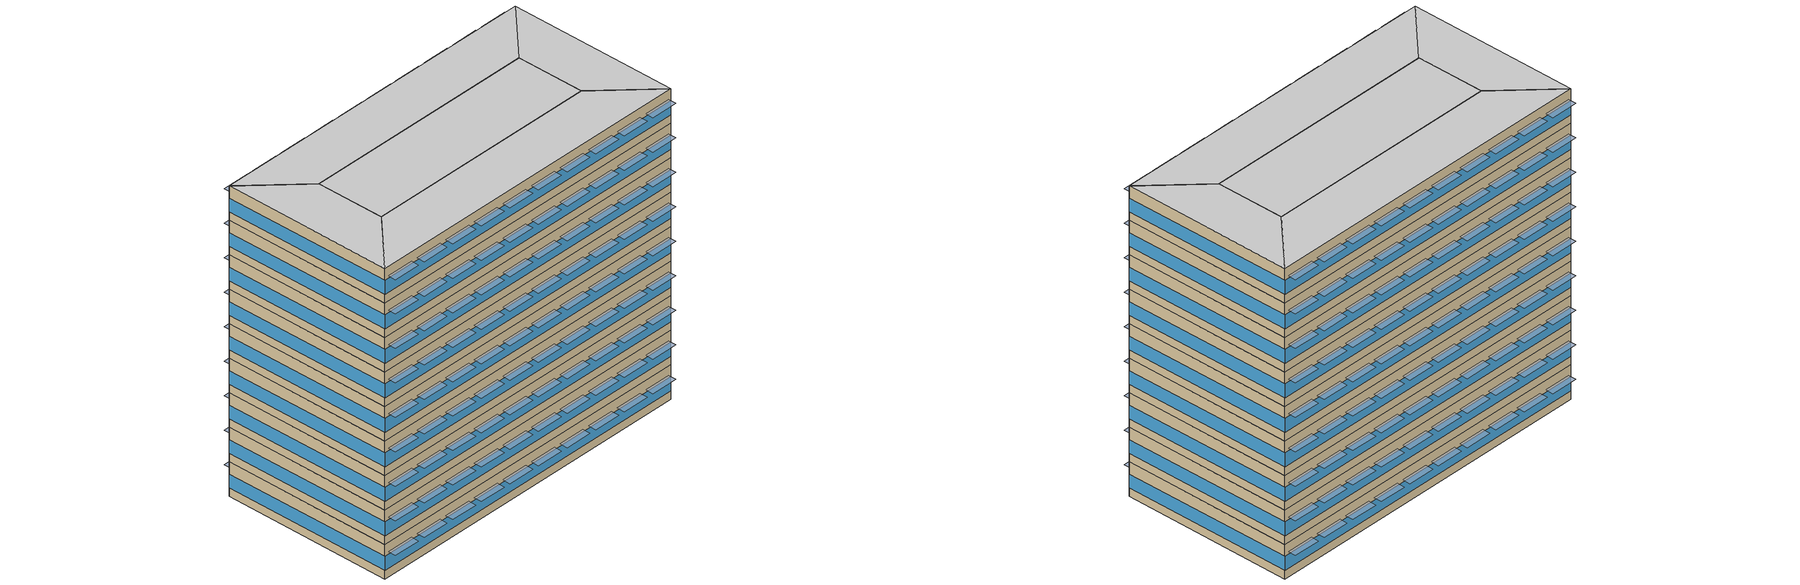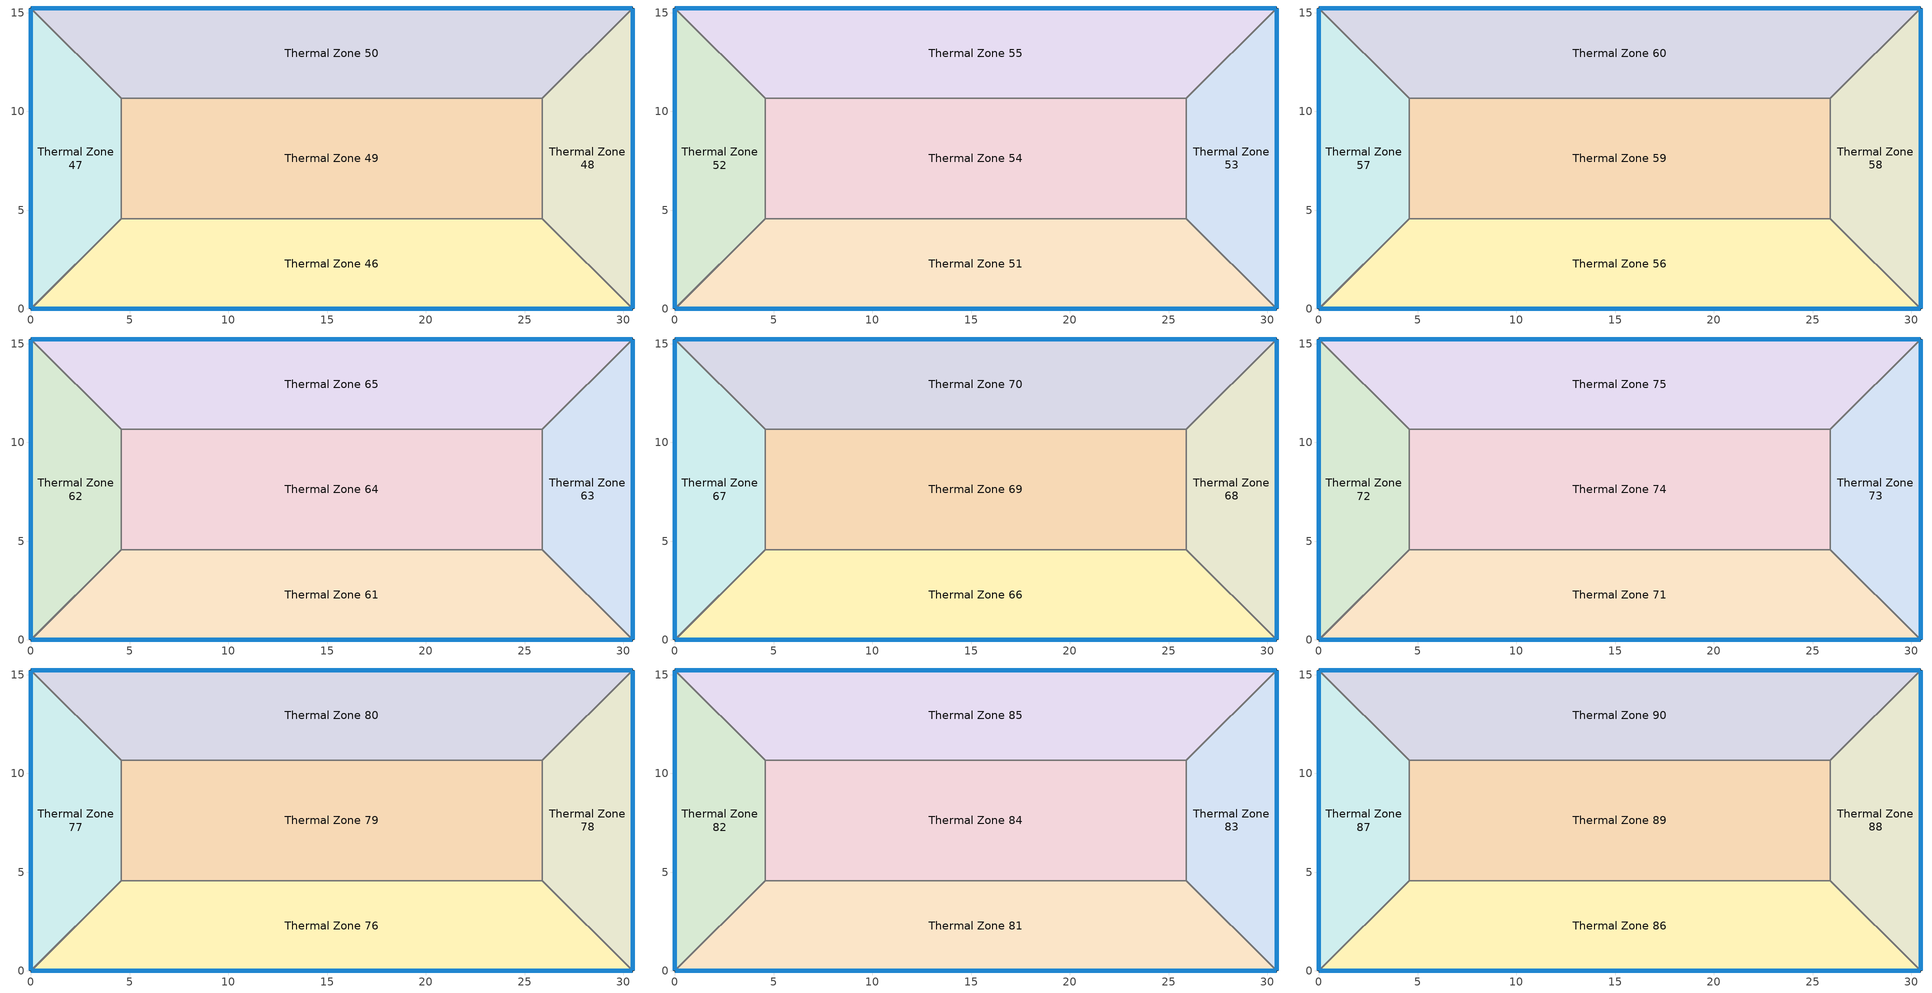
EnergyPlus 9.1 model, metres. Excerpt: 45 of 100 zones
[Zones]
Thermal Zone 46
 floor to Thermal Zone 41 (Interior Floor): 25.91,4.57 30.48,0 0,0 4.57,4.57 z27.43
 wall outside (ASHRAE 90.1-2010 ExtWall Mass ClimateZone 5): 0,0 30.48,0 z27.43:30.48
 wall to Thermal Zone 47 (Interior Wall): 4.57,4.57 0,0 z27.43:30.48
 wall to Thermal Zone 49 (Interior Wall): 25.91,4.57 4.57,4.57 z27.43:30.48
 wall to Thermal Zone 48 (Interior Wall): 30.48,0 25.91,4.57 z27.43:30.48
 window (ASHRAE 90.1-2010 ExtWindow Metal ClimateZone 4-6): 0.03,0 30.45,0 z28.19:29.41
Thermal Zone 47
 floor to Thermal Zone 42 (Interior Floor): 0,15.24 4.57,10.67 4.57,4.57 0,0 z27.43
 wall outside (ASHRAE 90.1-2010 ExtWall Mass ClimateZone 5): 0,15.24 0,0 z27.43:30.48
 wall to Thermal Zone 49 (Interior Wall): 4.57,4.57 4.57,10.67 z27.43:30.48
 wall to Thermal Zone 50 (Interior Wall): 4.57,10.67 0,15.24 z27.43:30.48
 window (ASHRAE 90.1-2010 ExtWindow Metal ClimateZone 4-6): 0,15.21 0,0.03 z28.19:29.42
Thermal Zone 48
 floor to Thermal Zone 43 (Interior Floor): 30.48,15.24 30.48,0 25.91,4.57 25.91,10.67 z27.43
 wall outside (ASHRAE 90.1-2010 ExtWall Mass ClimateZone 5): 30.48,0 30.48,15.24 z27.43:30.48
 wall to Thermal Zone 49 (Interior Wall): 25.91,10.67 25.91,4.57 z27.43:30.48
 wall to Thermal Zone 50 (Interior Wall): 30.48,15.24 25.91,10.67 z27.43:30.48
 window (ASHRAE 90.1-2010 ExtWindow Metal ClimateZone 4-6): 30.48,0.03 30.48,15.21 z28.19:29.42
Thermal Zone 49
 floor to Thermal Zone 44 (Interior Floor): 25.91,10.67 25.91,4.57 4.57,4.57 4.57,10.67 z27.43
 wall to Thermal Zone 50 (Interior Wall): 25.91,10.67 4.57,10.67 z27.43:30.48
Thermal Zone 50
 floor to Thermal Zone 45 (Interior Floor): 30.48,15.24 25.91,10.67 4.57,10.67 0,15.24 z27.43
 wall outside (ASHRAE 90.1-2010 ExtWall Mass ClimateZone 5): 30.48,15.24 0,15.24 z27.43:30.48
 window (ASHRAE 90.1-2010 ExtWindow Metal ClimateZone 4-6): 30.45,15.24 0.03,15.24 z28.19:29.41
Thermal Zone 51
 floor to Thermal Zone 46 (Interior Floor): 25.91,4.57 30.48,0 0,0 4.57,4.57 z30.48
 wall outside (ASHRAE 90.1-2010 ExtWall Mass ClimateZone 5): 0,0 30.48,0 z30.48:33.53
 wall to Thermal Zone 52 (Interior Wall): 4.57,4.57 0,0 z30.48:33.53
 wall to Thermal Zone 54 (Interior Wall): 25.91,4.57 4.57,4.57 z30.48:33.53
 wall to Thermal Zone 53 (Interior Wall): 30.48,0 25.91,4.57 z30.48:33.53
 window (ASHRAE 90.1-2010 ExtWindow Metal ClimateZone 4-6): 0.03,0 30.45,0 z31.24:32.46
Thermal Zone 52
 floor to Thermal Zone 47 (Interior Floor): 0,15.24 4.57,10.67 4.57,4.57 0,0 z30.48
 wall outside (ASHRAE 90.1-2010 ExtWall Mass ClimateZone 5): 0,15.24 0,0 z30.48:33.53
 wall to Thermal Zone 54 (Interior Wall): 4.57,4.57 4.57,10.67 z30.48:33.53
 wall to Thermal Zone 55 (Interior Wall): 4.57,10.67 0,15.24 z30.48:33.53
 window (ASHRAE 90.1-2010 ExtWindow Metal ClimateZone 4-6): 0,15.21 0,0.03 z31.24:32.46
Thermal Zone 53
 floor to Thermal Zone 48 (Interior Floor): 30.48,15.24 30.48,0 25.91,4.57 25.91,10.67 z30.48
 wall outside (ASHRAE 90.1-2010 ExtWall Mass ClimateZone 5): 30.48,0 30.48,15.24 z30.48:33.53
 wall to Thermal Zone 54 (Interior Wall): 25.91,10.67 25.91,4.57 z30.48:33.53
 wall to Thermal Zone 55 (Interior Wall): 30.48,15.24 25.91,10.67 z30.48:33.53
 window (ASHRAE 90.1-2010 ExtWindow Metal ClimateZone 4-6): 30.48,0.03 30.48,15.21 z31.24:32.46
Thermal Zone 54
 floor to Thermal Zone 49 (Interior Floor): 25.91,10.67 25.91,4.57 4.57,4.57 4.57,10.67 z30.48
 wall to Thermal Zone 55 (Interior Wall): 25.91,10.67 4.57,10.67 z30.48:33.53
Thermal Zone 55
 floor to Thermal Zone 50 (Interior Floor): 30.48,15.24 25.91,10.67 4.57,10.67 0,15.24 z30.48
 wall outside (ASHRAE 90.1-2010 ExtWall Mass ClimateZone 5): 30.48,15.24 0,15.24 z30.48:33.53
 window (ASHRAE 90.1-2010 ExtWindow Metal ClimateZone 4-6): 30.45,15.24 0.03,15.24 z31.24:32.46
Thermal Zone 56
 floor to Thermal Zone 51 (Interior Floor): 25.91,4.57 30.48,0 0,0 4.57,4.57 z33.53
 wall outside (ASHRAE 90.1-2010 ExtWall Mass ClimateZone 5): 0,0 30.48,0 z33.53:36.58
 wall to Thermal Zone 57 (Interior Wall): 4.57,4.57 0,0 z33.53:36.58
 wall to Thermal Zone 59 (Interior Wall): 25.91,4.57 4.57,4.57 z33.53:36.58
 wall to Thermal Zone 58 (Interior Wall): 30.48,0 25.91,4.57 z33.53:36.58
 window (ASHRAE 90.1-2010 ExtWindow Metal ClimateZone 4-6): 0.03,0 30.45,0 z34.29:35.51
Thermal Zone 57
 floor to Thermal Zone 52 (Interior Floor): 0,15.24 4.57,10.67 4.57,4.57 0,0 z33.53
 wall outside (ASHRAE 90.1-2010 ExtWall Mass ClimateZone 5): 0,15.24 0,0 z33.53:36.58
 wall to Thermal Zone 59 (Interior Wall): 4.57,4.57 4.57,10.67 z33.53:36.58
 wall to Thermal Zone 60 (Interior Wall): 4.57,10.67 0,15.24 z33.53:36.58
 window (ASHRAE 90.1-2010 ExtWindow Metal ClimateZone 4-6): 0,15.21 0,0.03 z34.29:35.51
Thermal Zone 58
 floor to Thermal Zone 53 (Interior Floor): 30.48,15.24 30.48,0 25.91,4.57 25.91,10.67 z33.53
 wall outside (ASHRAE 90.1-2010 ExtWall Mass ClimateZone 5): 30.48,0 30.48,15.24 z33.53:36.58
 wall to Thermal Zone 59 (Interior Wall): 25.91,10.67 25.91,4.57 z33.53:36.58
 wall to Thermal Zone 60 (Interior Wall): 30.48,15.24 25.91,10.67 z33.53:36.58
 window (ASHRAE 90.1-2010 ExtWindow Metal ClimateZone 4-6): 30.48,0.03 30.48,15.21 z34.29:35.51
Thermal Zone 59
 floor to Thermal Zone 54 (Interior Floor): 25.91,10.67 25.91,4.57 4.57,4.57 4.57,10.67 z33.53
 wall to Thermal Zone 60 (Interior Wall): 25.91,10.67 4.57,10.67 z33.53:36.58
Thermal Zone 60
 floor to Thermal Zone 55 (Interior Floor): 30.48,15.24 25.91,10.67 4.57,10.67 0,15.24 z33.53
 wall outside (ASHRAE 90.1-2010 ExtWall Mass ClimateZone 5): 30.48,15.24 0,15.24 z33.53:36.58
 window (ASHRAE 90.1-2010 ExtWindow Metal ClimateZone 4-6): 30.45,15.24 0.03,15.24 z34.29:35.51
Thermal Zone 61
 floor to Thermal Zone 56 (Interior Floor): 25.91,4.57 30.48,0 0,0 4.57,4.57 z36.58
 wall outside (ASHRAE 90.1-2010 ExtWall Mass ClimateZone 5): 0,0 30.48,0 z36.58:39.62
 wall to Thermal Zone 62 (Interior Wall): 4.57,4.57 0,0 z36.58:39.62
 wall to Thermal Zone 64 (Interior Wall): 25.91,4.57 4.57,4.57 z36.58:39.62
 wall to Thermal Zone 63 (Interior Wall): 30.48,0 25.91,4.57 z36.58:39.62
 window (ASHRAE 90.1-2010 ExtWindow Metal ClimateZone 4-6): 0.03,0 30.45,0 z37.34:38.56
Thermal Zone 62
 floor to Thermal Zone 57 (Interior Floor): 0,15.24 4.57,10.67 4.57,4.57 0,0 z36.58
 wall outside (ASHRAE 90.1-2010 ExtWall Mass ClimateZone 5): 0,15.24 0,0 z36.58:39.62
 wall to Thermal Zone 64 (Interior Wall): 4.57,4.57 4.57,10.67 z36.58:39.62
 wall to Thermal Zone 65 (Interior Wall): 4.57,10.67 0,15.24 z36.58:39.62
 window (ASHRAE 90.1-2010 ExtWindow Metal ClimateZone 4-6): 0,15.21 0,0.03 z37.34:38.56
Thermal Zone 63
 floor to Thermal Zone 58 (Interior Floor): 30.48,15.24 30.48,0 25.91,4.57 25.91,10.67 z36.58
 wall outside (ASHRAE 90.1-2010 ExtWall Mass ClimateZone 5): 30.48,0 30.48,15.24 z36.58:39.62
 wall to Thermal Zone 64 (Interior Wall): 25.91,10.67 25.91,4.57 z36.58:39.62
 wall to Thermal Zone 65 (Interior Wall): 30.48,15.24 25.91,10.67 z36.58:39.62
 window (ASHRAE 90.1-2010 ExtWindow Metal ClimateZone 4-6): 30.48,0.03 30.48,15.21 z37.34:38.56
Thermal Zone 64
 floor to Thermal Zone 59 (Interior Floor): 25.91,10.67 25.91,4.57 4.57,4.57 4.57,10.67 z36.58
 wall to Thermal Zone 65 (Interior Wall): 25.91,10.67 4.57,10.67 z36.58:39.62
Thermal Zone 65
 floor to Thermal Zone 60 (Interior Floor): 30.48,15.24 25.91,10.67 4.57,10.67 0,15.24 z36.58
 wall outside (ASHRAE 90.1-2010 ExtWall Mass ClimateZone 5): 30.48,15.24 0,15.24 z36.58:39.62
 window (ASHRAE 90.1-2010 ExtWindow Metal ClimateZone 4-6): 30.45,15.24 0.03,15.24 z37.34:38.56
Thermal Zone 66
 floor to Thermal Zone 61 (Interior Floor): 25.91,4.57 30.48,0 0,0 4.57,4.57 z39.62
 wall outside (ASHRAE 90.1-2010 ExtWall Mass ClimateZone 5): 0,0 30.48,0 z39.62:42.67
 wall to Thermal Zone 67 (Interior Wall): 4.57,4.57 0,0 z39.62:42.67
 wall to Thermal Zone 69 (Interior Wall): 25.91,4.57 4.57,4.57 z39.62:42.67
 wall to Thermal Zone 68 (Interior Wall): 30.48,0 25.91,4.57 z39.62:42.67
 window (ASHRAE 90.1-2010 ExtWindow Metal ClimateZone 4-6): 0.03,0 30.45,0 z40.38:41.61
Thermal Zone 67
 floor to Thermal Zone 62 (Interior Floor): 0,15.24 4.57,10.67 4.57,4.57 0,0 z39.62
 wall outside (ASHRAE 90.1-2010 ExtWall Mass ClimateZone 5): 0,15.24 0,0 z39.62:42.67
 wall to Thermal Zone 69 (Interior Wall): 4.57,4.57 4.57,10.67 z39.62:42.67
 wall to Thermal Zone 70 (Interior Wall): 4.57,10.67 0,15.24 z39.62:42.67
 window (ASHRAE 90.1-2010 ExtWindow Metal ClimateZone 4-6): 0,15.21 0,0.03 z40.38:41.61
Thermal Zone 68
 floor to Thermal Zone 63 (Interior Floor): 30.48,15.24 30.48,0 25.91,4.57 25.91,10.67 z39.62
 wall outside (ASHRAE 90.1-2010 ExtWall Mass ClimateZone 5): 30.48,0 30.48,15.24 z39.62:42.67
 wall to Thermal Zone 69 (Interior Wall): 25.91,10.67 25.91,4.57 z39.62:42.67
 wall to Thermal Zone 70 (Interior Wall): 30.48,15.24 25.91,10.67 z39.62:42.67
 window (ASHRAE 90.1-2010 ExtWindow Metal ClimateZone 4-6): 30.48,0.03 30.48,15.21 z40.38:41.61
Thermal Zone 69
 floor to Thermal Zone 64 (Interior Floor): 25.91,10.67 25.91,4.57 4.57,4.57 4.57,10.67 z39.62
 wall to Thermal Zone 70 (Interior Wall): 25.91,10.67 4.57,10.67 z39.62:42.67
Thermal Zone 70
 floor to Thermal Zone 65 (Interior Floor): 30.48,15.24 25.91,10.67 4.57,10.67 0,15.24 z39.62
 wall outside (ASHRAE 90.1-2010 ExtWall Mass ClimateZone 5): 30.48,15.24 0,15.24 z39.62:42.67
 window (ASHRAE 90.1-2010 ExtWindow Metal ClimateZone 4-6): 30.45,15.24 0.03,15.24 z40.38:41.61
Thermal Zone 71
 floor to Thermal Zone 66 (Interior Floor): 25.91,4.57 30.48,0 0,0 4.57,4.57 z42.67
 wall outside (ASHRAE 90.1-2010 ExtWall Mass ClimateZone 5): 0,0 30.48,0 z42.67:45.72
 wall to Thermal Zone 72 (Interior Wall): 4.57,4.57 0,0 z42.67:45.72
 wall to Thermal Zone 74 (Interior Wall): 25.91,4.57 4.57,4.57 z42.67:45.72
 wall to Thermal Zone 73 (Interior Wall): 30.48,0 25.91,4.57 z42.67:45.72
 window (ASHRAE 90.1-2010 ExtWindow Metal ClimateZone 4-6): 0.03,0 30.45,0 z43.43:44.65
Thermal Zone 72
 floor to Thermal Zone 67 (Interior Floor): 0,15.24 4.57,10.67 4.57,4.57 0,0 z42.67
 wall outside (ASHRAE 90.1-2010 ExtWall Mass ClimateZone 5): 0,15.24 0,0 z42.67:45.72
 wall to Thermal Zone 74 (Interior Wall): 4.57,4.57 4.57,10.67 z42.67:45.72
 wall to Thermal Zone 75 (Interior Wall): 4.57,10.67 0,15.24 z42.67:45.72
 window (ASHRAE 90.1-2010 ExtWindow Metal ClimateZone 4-6): 0,15.21 0,0.03 z43.43:44.66
Thermal Zone 73
 floor to Thermal Zone 68 (Interior Floor): 30.48,15.24 30.48,0 25.91,4.57 25.91,10.67 z42.67
 wall outside (ASHRAE 90.1-2010 ExtWall Mass ClimateZone 5): 30.48,0 30.48,15.24 z42.67:45.72
 wall to Thermal Zone 74 (Interior Wall): 25.91,10.67 25.91,4.57 z42.67:45.72
 wall to Thermal Zone 75 (Interior Wall): 30.48,15.24 25.91,10.67 z42.67:45.72
 window (ASHRAE 90.1-2010 ExtWindow Metal ClimateZone 4-6): 30.48,0.03 30.48,15.21 z43.43:44.66
Thermal Zone 74
 floor to Thermal Zone 69 (Interior Floor): 25.91,10.67 25.91,4.57 4.57,4.57 4.57,10.67 z42.67
 wall to Thermal Zone 75 (Interior Wall): 25.91,10.67 4.57,10.67 z42.67:45.72
Thermal Zone 75
 floor to Thermal Zone 70 (Interior Floor): 30.48,15.24 25.91,10.67 4.57,10.67 0,15.24 z42.67
 wall outside (ASHRAE 90.1-2010 ExtWall Mass ClimateZone 5): 30.48,15.24 0,15.24 z42.67:45.72
 window (ASHRAE 90.1-2010 ExtWindow Metal ClimateZone 4-6): 30.45,15.24 0.03,15.24 z43.43:44.65
Thermal Zone 76
 floor to Thermal Zone 71 (Interior Floor): 25.91,4.57 30.48,0 0,0 4.57,4.57 z45.72
 wall outside (ASHRAE 90.1-2010 ExtWall Mass ClimateZone 5): 0,0 30.48,0 z45.72:48.77
 wall to Thermal Zone 77 (Interior Wall): 4.57,4.57 0,0 z45.72:48.77
 wall to Thermal Zone 79 (Interior Wall): 25.91,4.57 4.57,4.57 z45.72:48.77
 wall to Thermal Zone 78 (Interior Wall): 30.48,0 25.91,4.57 z45.72:48.77
 window (ASHRAE 90.1-2010 ExtWindow Metal ClimateZone 4-6): 0.03,0 30.45,0 z46.48:47.7
Thermal Zone 77
 floor to Thermal Zone 72 (Interior Floor): 0,15.24 4.57,10.67 4.57,4.57 0,0 z45.72
 wall outside (ASHRAE 90.1-2010 ExtWall Mass ClimateZone 5): 0,15.24 0,0 z45.72:48.77
 wall to Thermal Zone 79 (Interior Wall): 4.57,4.57 4.57,10.67 z45.72:48.77
 wall to Thermal Zone 80 (Interior Wall): 4.57,10.67 0,15.24 z45.72:48.77
 window (ASHRAE 90.1-2010 ExtWindow Metal ClimateZone 4-6): 0,15.21 0,0.03 z46.48:47.7
Thermal Zone 78
 floor to Thermal Zone 73 (Interior Floor): 30.48,15.24 30.48,0 25.91,4.57 25.91,10.67 z45.72
 wall outside (ASHRAE 90.1-2010 ExtWall Mass ClimateZone 5): 30.48,0 30.48,15.24 z45.72:48.77
 wall to Thermal Zone 79 (Interior Wall): 25.91,10.67 25.91,4.57 z45.72:48.77
 wall to Thermal Zone 80 (Interior Wall): 30.48,15.24 25.91,10.67 z45.72:48.77
 window (ASHRAE 90.1-2010 ExtWindow Metal ClimateZone 4-6): 30.48,0.03 30.48,15.21 z46.48:47.7
Thermal Zone 79
 floor to Thermal Zone 74 (Interior Floor): 25.91,10.67 25.91,4.57 4.57,4.57 4.57,10.67 z45.72
 wall to Thermal Zone 80 (Interior Wall): 25.91,10.67 4.57,10.67 z45.72:48.77
Thermal Zone 80
 floor to Thermal Zone 75 (Interior Floor): 30.48,15.24 25.91,10.67 4.57,10.67 0,15.24 z45.72
 wall outside (ASHRAE 90.1-2010 ExtWall Mass ClimateZone 5): 30.48,15.24 0,15.24 z45.72:48.77
 window (ASHRAE 90.1-2010 ExtWindow Metal ClimateZone 4-6): 30.45,15.24 0.03,15.24 z46.48:47.7
Thermal Zone 81
 floor to Thermal Zone 76 (Interior Floor): 25.91,4.57 30.48,0 0,0 4.57,4.57 z48.77
 wall outside (ASHRAE 90.1-2010 ExtWall Mass ClimateZone 5): 0,0 30.48,0 z48.77:51.82
 wall to Thermal Zone 82 (Interior Wall): 4.57,4.57 0,0 z48.77:51.82
 wall to Thermal Zone 84 (Interior Wall): 25.91,4.57 4.57,4.57 z48.77:51.82
 wall to Thermal Zone 83 (Interior Wall): 30.48,0 25.91,4.57 z48.77:51.82
 window (ASHRAE 90.1-2010 ExtWindow Metal ClimateZone 4-6): 0.03,0 30.45,0 z49.53:50.75
Thermal Zone 82
 floor to Thermal Zone 77 (Interior Floor): 0,15.24 4.57,10.67 4.57,4.57 0,0 z48.77
 wall outside (ASHRAE 90.1-2010 ExtWall Mass ClimateZone 5): 0,15.24 0,0 z48.77:51.82
 wall to Thermal Zone 84 (Interior Wall): 4.57,4.57 4.57,10.67 z48.77:51.82
 wall to Thermal Zone 85 (Interior Wall): 4.57,10.67 0,15.24 z48.77:51.82
 window (ASHRAE 90.1-2010 ExtWindow Metal ClimateZone 4-6): 0,15.21 0,0.03 z49.53:50.75
Thermal Zone 83
 floor to Thermal Zone 78 (Interior Floor): 30.48,15.24 30.48,0 25.91,4.57 25.91,10.67 z48.77
 wall outside (ASHRAE 90.1-2010 ExtWall Mass ClimateZone 5): 30.48,0 30.48,15.24 z48.77:51.82
 wall to Thermal Zone 84 (Interior Wall): 25.91,10.67 25.91,4.57 z48.77:51.82
 wall to Thermal Zone 85 (Interior Wall): 30.48,15.24 25.91,10.67 z48.77:51.82
 window (ASHRAE 90.1-2010 ExtWindow Metal ClimateZone 4-6): 30.48,0.03 30.48,15.21 z49.53:50.75
Thermal Zone 84
 floor to Thermal Zone 79 (Interior Floor): 25.91,10.67 25.91,4.57 4.57,4.57 4.57,10.67 z48.77
 wall to Thermal Zone 85 (Interior Wall): 25.91,10.67 4.57,10.67 z48.77:51.82
Thermal Zone 85
 floor to Thermal Zone 80 (Interior Floor): 30.48,15.24 25.91,10.67 4.57,10.67 0,15.24 z48.77
 wall outside (ASHRAE 90.1-2010 ExtWall Mass ClimateZone 5): 30.48,15.24 0,15.24 z48.77:51.82
 window (ASHRAE 90.1-2010 ExtWindow Metal ClimateZone 4-6): 30.45,15.24 0.03,15.24 z49.53:50.75
Thermal Zone 86
 floor to Thermal Zone 81 (Interior Floor): 25.91,4.57 30.48,0 0,0 4.57,4.57 z51.82
 wall outside (ASHRAE 90.1-2010 ExtWall Mass ClimateZone 5): 0,0 30.48,0 z51.82:54.86
 wall to Thermal Zone 87 (Interior Wall): 4.57,4.57 0,0 z51.82:54.86
 wall to Thermal Zone 89 (Interior Wall): 25.91,4.57 4.57,4.57 z51.82:54.86
 wall to Thermal Zone 88 (Interior Wall): 30.48,0 25.91,4.57 z51.82:54.86
 window (ASHRAE 90.1-2010 ExtWindow Metal ClimateZone 4-6): 0.03,0 30.45,0 z52.58:53.8
 ceiling to Thermal Zone 91 (Interior Ceiling): 30.48,0 25.91,4.57 4.57,4.57 0,0 z54.86
Thermal Zone 87
 floor to Thermal Zone 82 (Interior Floor): 0,15.24 4.57,10.67 4.57,4.57 0,0 z51.82
 wall outside (ASHRAE 90.1-2010 ExtWall Mass ClimateZone 5): 0,15.24 0,0 z51.82:54.86
 wall to Thermal Zone 89 (Interior Wall): 4.57,4.57 4.57,10.67 z51.82:54.86
 wall to Thermal Zone 90 (Interior Wall): 4.57,10.67 0,15.24 z51.82:54.86
 window (ASHRAE 90.1-2010 ExtWindow Metal ClimateZone 4-6): 0,15.21 0,0.03 z52.58:53.8
 ceiling to Thermal Zone 92 (Interior Ceiling): 0,0 4.57,4.57 4.57,10.67 0,15.24 z54.86
Thermal Zone 88
 floor to Thermal Zone 83 (Interior Floor): 30.48,15.24 30.48,0 25.91,4.57 25.91,10.67 z51.82
 wall outside (ASHRAE 90.1-2010 ExtWall Mass ClimateZone 5): 30.48,0 30.48,15.24 z51.82:54.86
 wall to Thermal Zone 89 (Interior Wall): 25.91,10.67 25.91,4.57 z51.82:54.86
 wall to Thermal Zone 90 (Interior Wall): 30.48,15.24 25.91,10.67 z51.82:54.86
 window (ASHRAE 90.1-2010 ExtWindow Metal ClimateZone 4-6): 30.48,0.03 30.48,15.21 z52.58:53.8
 ceiling to Thermal Zone 93 (Interior Ceiling): 30.48,0 30.48,15.24 25.91,10.67 25.91,4.57 z54.86
Thermal Zone 89
 floor to Thermal Zone 84 (Interior Floor): 25.91,10.67 25.91,4.57 4.57,4.57 4.57,10.67 z51.82
 wall to Thermal Zone 90 (Interior Wall): 25.91,10.67 4.57,10.67 z51.82:54.86
 ceiling to Thermal Zone 94 (Interior Ceiling): 25.91,4.57 25.91,10.67 4.57,10.67 4.57,4.57 z54.86
Thermal Zone 90
 floor to Thermal Zone 85 (Interior Floor): 30.48,15.24 25.91,10.67 4.57,10.67 0,15.24 z51.82
 wall outside (ASHRAE 90.1-2010 ExtWall Mass ClimateZone 5): 30.48,15.24 0,15.24 z51.82:54.86
 window (ASHRAE 90.1-2010 ExtWindow Metal ClimateZone 4-6): 30.45,15.24 0.03,15.24 z52.58:53.8
 ceiling to Thermal Zone 95 (Interior Ceiling): 25.91,10.67 30.48,15.24 0,15.24 4.57,10.67 z54.86
shading: 24.08,-0.76 24.08,0 21.64,0 21.64,-0.76 z29.72; 2.74,-0.76 2.74,0 0.3,0 0.3,-0.76 z29.72; 27.13,-0.76 27.13,0 24.69,0 24.69,-0.76 z29.72; 8.84,-0.76 8.84,0 6.4,0 6.4,-0.76 z29.72; 2.74,-0.76 2.74,0 0.3,0 0.3,-0.76 z32.77; 27.13,-0.76 27.13,0 24.69,0 24.69,-0.76 z32.77; 24.08,-0.76 24.08,0 21.64,0 21.64,-0.76 z32.77; 8.84,-0.76 8.84,0 6.4,0 6.4,-0.76 z32.77; 8.84,-0.76 8.84,0 6.4,0 6.4,-0.76 z35.81; 27.13,-0.76 27.13,0 24.69,0 24.69,-0.76 z35.81; 2.74,-0.76 2.74,0 0.3,0 0.3,-0.76 z35.81; 24.08,-0.76 24.08,0 21.64,0 21.64,-0.76 z35.81; 27.13,-0.76 27.13,0 24.69,0 24.69,-0.76 z38.86; 8.84,-0.76 8.84,0 6.4,0 6.4,-0.76 z38.86; 24.08,-0.76 24.08,0 21.64,0 21.64,-0.76 z38.86; 2.74,-0.76 2.74,0 0.3,0 0.3,-0.76 z38.86; 2.74,-0.76 2.74,0 0.3,0 0.3,-0.76 z44.96; 27.13,-0.76 27.13,0 24.69,0 24.69,-0.76 z44.96; 24.08,-0.76 24.08,0 21.64,0 21.64,-0.76 z44.96; 8.84,-0.76 8.84,0 6.4,0 6.4,-0.76 z44.96; 2.74,-0.76 2.74,0 0.3,0 0.3,-0.76 z48.01; 8.84,-0.76 8.84,0 6.4,0 6.4,-0.76 z48.01; 27.13,-0.76 27.13,0 24.69,0 24.69,-0.76 z48.01; 24.08,-0.76 24.08,0 21.64,0 21.64,-0.76 z48.01; 27.13,-0.76 27.13,0 24.69,0 24.69,-0.76 z51.05; 24.08,-0.76 24.08,0 21.64,0 21.64,-0.76 z51.05; 8.84,-0.76 8.84,0 6.4,0 6.4,-0.76 z51.05; 2.74,-0.76 2.74,0 0.3,0 0.3,-0.76 z51.05; 17.98,-0.76 17.98,0 15.54,0 15.54,-0.76 z29.72; 14.94,-0.76 14.94,0 12.5,0 12.5,-0.76 z29.72; 14.94,-0.76 14.94,0 12.5,0 12.5,-0.76 z32.77; 17.98,-0.76 17.98,0 15.54,0 15.54,-0.76 z32.77; 17.98,-0.76 17.98,0 15.54,0 15.54,-0.76 z35.81; 14.94,-0.76 14.94,0 12.5,0 12.5,-0.76 z35.81; 17.98,-0.76 17.98,0 15.54,0 15.54,-0.76 z38.86; 14.94,-0.76 14.94,0 12.5,0 12.5,-0.76 z38.86; 17.98,-0.76 17.98,0 15.54,0 15.54,-0.76 z44.96; 14.94,-0.76 14.94,0 12.5,0 12.5,-0.76 z44.96; 14.94,-0.76 14.94,0 12.5,0 12.5,-0.76 z48.01; 17.98,-0.76 17.98,0 15.54,0 15.54,-0.76 z48.01; 14.94,-0.76 14.94,0 12.5,0 12.5,-0.76 z51.05; 17.98,-0.76 17.98,0 15.54,0 15.54,-0.76 z51.05; 30.18,-0.76 30.18,0 27.74,0 27.74,-0.76 z29.72; 5.79,-0.76 5.79,0 3.35,0 3.35,-0.76 z29.72; 11.89,-0.76 11.89,0 9.45,0 9.45,-0.76 z29.72; 21.03,-0.76 21.03,0 18.59,0 18.59,-0.76 z29.72; 5.79,-0.76 5.79,0 3.35,0 3.35,-0.76 z32.77; 21.03,-0.76 21.03,0 18.59,0 18.59,-0.76 z32.77; 11.89,-0.76 11.89,0 9.45,0 9.45,-0.76 z32.77; 30.18,-0.76 30.18,0 27.74,0 27.74,-0.76 z32.77; 21.03,-0.76 21.03,0 18.59,0 18.59,-0.76 z35.81; 30.18,-0.76 30.18,0 27.74,0 27.74,-0.76 z35.81; 11.89,-0.76 11.89,0 9.45,0 9.45,-0.76 z35.81; 5.79,-0.76 5.79,0 3.35,0 3.35,-0.76 z35.81; 21.03,-0.76 21.03,0 18.59,0 18.59,-0.76 z38.86; 11.89,-0.76 11.89,0 9.45,0 9.45,-0.76 z38.86; 5.79,-0.76 5.79,0 3.35,0 3.35,-0.76 z38.86; 30.18,-0.76 30.18,0 27.74,0 27.74,-0.76 z38.86; 21.03,-0.76 21.03,0 18.59,0 18.59,-0.76 z44.96; 30.18,-0.76 30.18,0 27.74,0 27.74,-0.76 z44.96; 11.89,-0.76 11.89,0 9.45,0 9.45,-0.76 z44.96; 5.79,-0.76 5.79,0 3.35,0 3.35,-0.76 z44.96; 11.89,-0.76 11.89,0 9.45,0 9.45,-0.76 z48.01; 5.79,-0.76 5.79,0 3.35,0 3.35,-0.76 z48.01; 30.18,-0.76 30.18,0 27.74,0 27.74,-0.76 z48.01; 21.03,-0.76 21.03,0 18.59,0 18.59,-0.76 z48.01; 30.18,-0.76 30.18,0 27.74,0 27.74,-0.76 z51.05; 21.03,-0.76 21.03,0 18.59,0 18.59,-0.76 z51.05; 5.79,-0.76 5.79,0 3.35,0 3.35,-0.76 z51.05; 11.89,-0.76 11.89,0 9.45,0 9.45,-0.76 z51.05; 17.98,15.24 17.98,16 15.54,16 15.54,15.24 z29.72; 27.13,15.24 27.13,16 24.69,16 24.69,15.24 z29.72; 5.79,15.24 5.79,16 3.35,16 3.35,15.24 z29.72; 8.84,15.24 8.84,16 6.4,16 6.4,15.24 z29.72; 11.89,15.24 11.89,16 9.45,16 9.45,15.24 z29.72; 24.08,15.24 24.08,16 21.64,16 21.64,15.24 z29.72; 21.03,15.24 21.03,16 18.59,16 18.59,15.24 z29.72; 14.94,15.24 14.94,16 12.5,16 12.5,15.24 z29.72; 2.74,15.24 2.74,16 0.3,16 0.3,15.24 z29.72; 30.18,15.24 30.18,16 27.74,16 27.74,15.24 z29.72; 17.98,15.24 17.98,16 15.54,16 15.54,15.24 z32.77; 21.03,15.24 21.03,16 18.59,16 18.59,15.24 z32.77; 8.84,15.24 8.84,16 6.4,16 6.4,15.24 z32.77; 14.94,15.24 14.94,16 12.5,16 12.5,15.24 z32.77; 24.08,15.24 24.08,16 21.64,16 21.64,15.24 z32.77; 5.79,15.24 5.79,16 3.35,16 3.35,15.24 z32.77; 30.18,15.24 30.18,16 27.74,16 27.74,15.24 z32.77; 2.74,15.24 2.74,16 0.3,16 0.3,15.24 z32.77; 11.89,15.24 11.89,16 9.45,16 9.45,15.24 z32.77; 27.13,15.24 27.13,16 24.69,16 24.69,15.24 z32.77; 2.74,15.24 2.74,16 0.3,16 0.3,15.24 z35.81; 17.98,15.24 17.98,16 15.54,16 15.54,15.24 z35.81; 27.13,15.24 27.13,16 24.69,16 24.69,15.24 z35.81; 21.03,15.24 21.03,16 18.59,16 18.59,15.24 z35.81; 8.84,15.24 8.84,16 6.4,16 6.4,15.24 z35.81; 11.89,15.24 11.89,16 9.45,16 9.45,15.24 z35.81; 5.79,15.24 5.79,16 3.35,16 3.35,15.24 z35.81; 14.94,15.24 14.94,16 12.5,16 12.5,15.24 z35.81; 24.08,15.24 24.08,16 21.64,16 21.64,15.24 z35.81; 30.18,15.24 30.18,16 27.74,16 27.74,15.24 z35.81; 21.03,15.24 21.03,16 18.59,16 18.59,15.24 z38.86; 17.98,15.24 17.98,16 15.54,16 15.54,15.24 z38.86; 27.13,15.24 27.13,16 24.69,16 24.69,15.24 z38.86; 2.74,15.24 2.74,16 0.3,16 0.3,15.24 z38.86; 30.18,15.24 30.18,16 27.74,16 27.74,15.24 z38.86; 14.94,15.24 14.94,16 12.5,16 12.5,15.24 z38.86; 8.84,15.24 8.84,16 6.4,16 6.4,15.24 z38.86; 5.79,15.24 5.79,16 3.35,16 3.35,15.24 z38.86; 11.89,15.24 11.89,16 9.45,16 9.45,15.24 z38.86; 24.08,15.24 24.08,16 21.64,16 21.64,15.24 z38.86; 2.74,15.24 2.74,16 0.3,16 0.3,15.24 z41.91; 5.79,15.24 5.79,16 3.35,16 3.35,15.24 z41.91; 21.03,15.24 21.03,16 18.59,16 18.59,15.24 z41.91; 11.89,15.24 11.89,16 9.45,16 9.45,15.24 z41.91; 24.08,15.24 24.08,16 21.64,16 21.64,15.24 z41.91; 27.13,15.24 27.13,16 24.69,16 24.69,15.24 z41.91; 8.84,15.24 8.84,16 6.4,16 6.4,15.24 z41.91; 17.98,15.24 17.98,16 15.54,16 15.54,15.24 z41.91; 14.94,15.24 14.94,16 12.5,16 12.5,15.24 z41.91; 30.18,15.24 30.18,16 27.74,16 27.74,15.24 z41.91; 2.74,15.24 2.74,16 0.3,16 0.3,15.24 z44.96; 17.98,15.24 17.98,16 15.54,16 15.54,15.24 z44.96; 5.79,15.24 5.79,16 3.35,16 3.35,15.24 z44.96; 24.08,15.24 24.08,16 21.64,16 21.64,15.24 z44.96; 14.94,15.24 14.94,16 12.5,16 12.5,15.24 z44.96; 11.89,15.24 11.89,16 9.45,16 9.45,15.24 z44.96; 27.13,15.24 27.13,16 24.69,16 24.69,15.24 z44.96; 8.84,15.24 8.84,16 6.4,16 6.4,15.24 z44.96; 21.03,15.24 21.03,16 18.59,16 18.59,15.24 z44.96; 30.18,15.24 30.18,16 27.74,16 27.74,15.24 z44.96; 8.84,15.24 8.84,16 6.4,16 6.4,15.24 z48.01; 21.03,15.24 21.03,16 18.59,16 18.59,15.24 z48.01; 11.89,15.24 11.89,16 9.45,16 9.45,15.24 z48.01; 14.94,15.24 14.94,16 12.5,16 12.5,15.24 z48.01; 27.13,15.24 27.13,16 24.69,16 24.69,15.24 z48.01; 30.18,15.24 30.18,16 27.74,16 27.74,15.24 z48.01; 17.98,15.24 17.98,16 15.54,16 15.54,15.24 z48.01; 5.79,15.24 5.79,16 3.35,16 3.35,15.24 z48.01; 24.08,15.24 24.08,16 21.64,16 21.64,15.24 z48.01; 2.74,15.24 2.74,16 0.3,16 0.3,15.24 z48.01; 27.13,15.24 27.13,16 24.69,16 24.69,15.24 z51.05; 17.98,15.24 17.98,16 15.54,16 15.54,15.24 z51.05; 14.94,15.24 14.94,16 12.5,16 12.5,15.24 z51.05; 30.18,15.24 30.18,16 27.74,16 27.74,15.24 z51.05; 21.03,15.24 21.03,16 18.59,16 18.59,15.24 z51.05; 5.79,15.24 5.79,16 3.35,16 3.35,15.24 z51.05; 2.74,15.24 2.74,16 0.3,16 0.3,15.24 z51.05; 8.84,15.24 8.84,16 6.4,16 6.4,15.24 z51.05; 24.08,15.24 24.08,16 21.64,16 21.64,15.24 z51.05; 11.89,15.24 11.89,16 9.45,16 9.45,15.24 z51.05; 2.74,15.24 2.74,16 0.3,16 0.3,15.24 z54.1; 21.03,15.24 21.03,16 18.59,16 18.59,15.24 z54.1; 27.13,15.24 27.13,16 24.69,16 24.69,15.24 z54.1; 17.98,15.24 17.98,16 15.54,16 15.54,15.24 z54.1; 30.18,15.24 30.18,16 27.74,16 27.74,15.24 z54.1; 14.94,15.24 14.94,16 12.5,16 12.5,15.24 z54.1; 24.08,15.24 24.08,16 21.64,16 21.64,15.24 z54.1; 5.79,15.24 5.79,16 3.35,16 3.35,15.24 z54.1; 11.89,15.24 11.89,16 9.45,16 9.45,15.24 z54.1; 8.84,15.24 8.84,16 6.4,16 6.4,15.24 z54.1; 8.84,-0.76 8.84,0 6.4,0 6.4,-0.76 z41.91; 2.74,-0.76 2.74,0 0.3,0 0.3,-0.76 z41.91; 27.13,-0.76 27.13,0 24.69,0 24.69,-0.76 z41.91; 24.08,-0.76 24.08,0 21.64,0 21.64,-0.76 z41.91; 8.84,-0.76 8.84,0 6.4,0 6.4,-0.76 z54.1; 27.13,-0.76 27.13,0 24.69,0 24.69,-0.76 z54.1; 2.74,-0.76 2.74,0 0.3,0 0.3,-0.76 z54.1; 24.08,-0.76 24.08,0 21.64,0 21.64,-0.76 z54.1; 14.94,-0.76 14.94,0 12.5,0 12.5,-0.76 z41.91; 17.98,-0.76 17.98,0 15.54,0 15.54,-0.76 z41.91; 17.98,-0.76 17.98,0 15.54,0 15.54,-0.76 z54.1; 14.94,-0.76 14.94,0 12.5,0 12.5,-0.76 z54.1; 21.03,-0.76 21.03,0 18.59,0 18.59,-0.76 z41.91; 5.79,-0.76 5.79,0 3.35,0 3.35,-0.76 z41.91; 30.18,-0.76 30.18,0 27.74,0 27.74,-0.76 z41.91; 11.89,-0.76 11.89,0 9.45,0 9.45,-0.76 z41.91; 30.18,-0.76 30.18,0 27.74,0 27.74,-0.76 z54.1; 21.03,-0.76 21.03,0 18.59,0 18.59,-0.76 z54.1; 5.79,-0.76 5.79,0 3.35,0 3.35,-0.76 z54.1; 11.89,-0.76 11.89,0 9.45,0 9.45,-0.76 z54.1
[Building]
Building 1: Solar Distribution=FullInteriorAndExteriorWithReflections
[Site:Location]
Chicago Ohare Intl Ap: Latitude {deg}=41.98; Longitude {deg}=-87.92; Time Zone {hr}=-6; Elevation {m}=201
[Material] Thermal Absorptance=0.9
Name | Roughness | Thickness {m} | Conductivity {W/m-K} | Density {kg/m3} | Specific Heat {J/kg-K} | Solar Absorptance | Visible Absorptance
1/2IN Gypsum | Smooth | 0.0127 | 0.16 | 784.9 | 830 | 0.4 | 0.4
1IN Stucco | Smooth | 0.0253 | 0.6918 | 1858 | 837 | 0.92 | 0.92
8IN CONCRETE HW RefBldg | Rough | 0.2032 | 1.311 | 2240 | 836.8 | 0.7 | 0.7
F16 Acoustic tile | MediumSmooth | 0.0191 | 0.06 | 368 | 590 | 0.3 | 0.3
G01a 19mm gypsum board | MediumSmooth | 0.019 | 0.16 | 800 | 1090 | 0.4 | 0.4
M11 100mm lightweight concrete | MediumRough | 0.1016 | 0.53 | 1280 | 840 | 0.5 | 0.5
Mass Wall Insulation R-8.72 IP | MediumRough | 0.075271 | 0.049 | 265 | 836.8 | 0.7 | 0.7
[Material:AirGap]
Name | Thermal Resistance {m2-K/W}
F04 Wall air space resistance | 0.15
F05 Ceiling air space resistance | 0.18
[WindowMaterial:SimpleGlazingSystem]
Fixed Window 3.12/0.40/0.31: U-Factor {W/m2-K}=3.12304; Solar Heat Gain Coefficient=0.4; Visible Transmittance=0.31
[Construction]
ASHRAE 90.1-2010 ExtWall Mass ClimateZone 5: 1IN Stucco, 8IN CONCRETE HW RefBldg, Mass Wall Insulation R-8.72 IP, 1/2IN Gypsum
ASHRAE 90.1-2010 ExtWindow Metal ClimateZone 4-6: Fixed Window 3.12/0.40/0.31
Interior Ceiling: M11 100mm lightweight concrete, F05 Ceiling air space resistance, F16 Acoustic tile
Interior Floor: F16 Acoustic tile, F05 Ceiling air space resistance, M11 100mm lightweight concrete
Interior Wall: G01a 19mm gypsum board, F04 Wall air space resistance, G01a 19mm gypsum board
[Zone]
Thermal Zone 46; Thermal Zone 47; Thermal Zone 48; Thermal Zone 49; Thermal Zone 50; Thermal Zone 51; Thermal Zone 52; Thermal Zone 53; Thermal Zone 54; Thermal Zone 55; Thermal Zone 56; Thermal Zone 57; Thermal Zone 58; Thermal Zone 59; Thermal Zone 60; Thermal Zone 61; Thermal Zone 62; Thermal Zone 63; Thermal Zone 64; Thermal Zone 65; Thermal Zone 66; Thermal Zone 67; Thermal Zone 68; Thermal Zone 69; Thermal Zone 70; Thermal Zone 71; Thermal Zone 72; Thermal Zone 73; Thermal Zone 74; Thermal Zone 75; Thermal Zone 76; Thermal Zone 77; Thermal Zone 78; Thermal Zone 79; Thermal Zone 80; Thermal Zone 81; Thermal Zone 82; Thermal Zone 83; Thermal Zone 84; Thermal Zone 85; Thermal Zone 86; Thermal Zone 87; Thermal Zone 88; Thermal Zone 89; Thermal Zone 90
